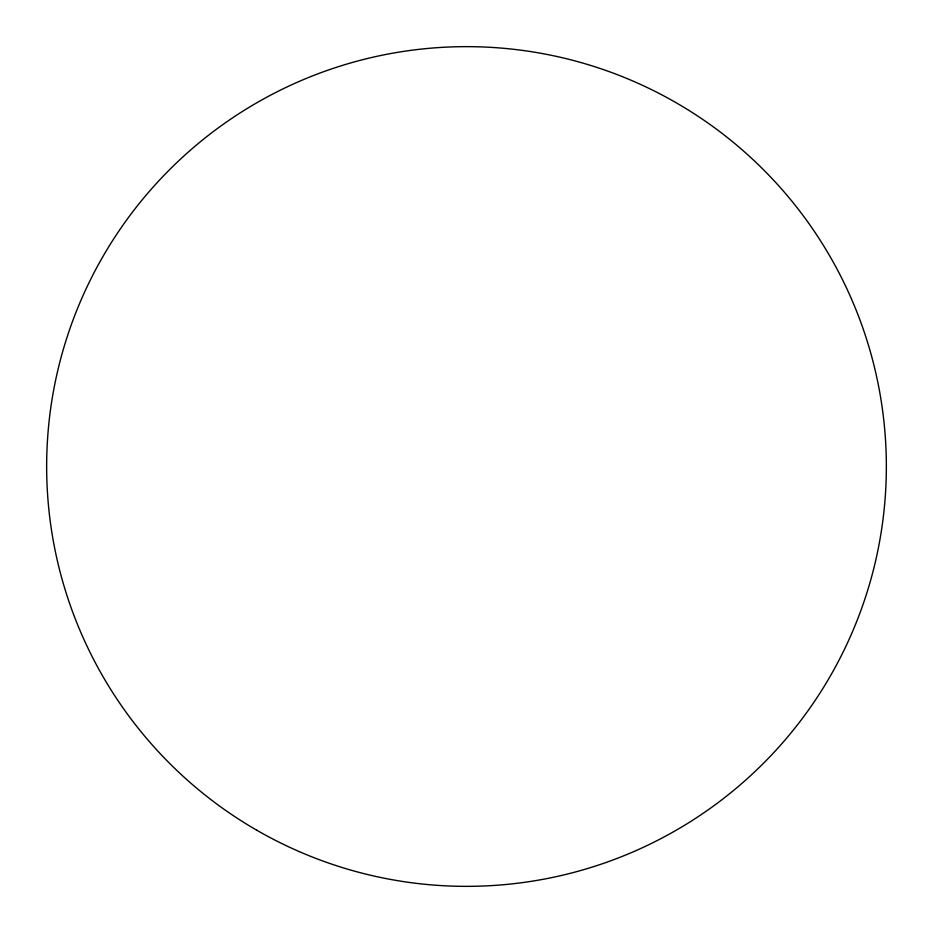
<?xml version="1.0" encoding="UTF-8"?>
<svg xmlns="http://www.w3.org/2000/svg" width="933" height="933" viewBox="0 0 933 933"><rect width="100%" height="100%" fill="white"/><g stroke="black" fill="none" stroke-linecap="round" stroke-linejoin="round"><path stroke-width="1.4" d="M256.575 830.102A419.85 419.85 0 0 0 886.35 466.5A419.85 419.85 0 0 0 256.575 102.898A419.85 419.85 0 0 0 256.575 830.102"/></g></svg>
